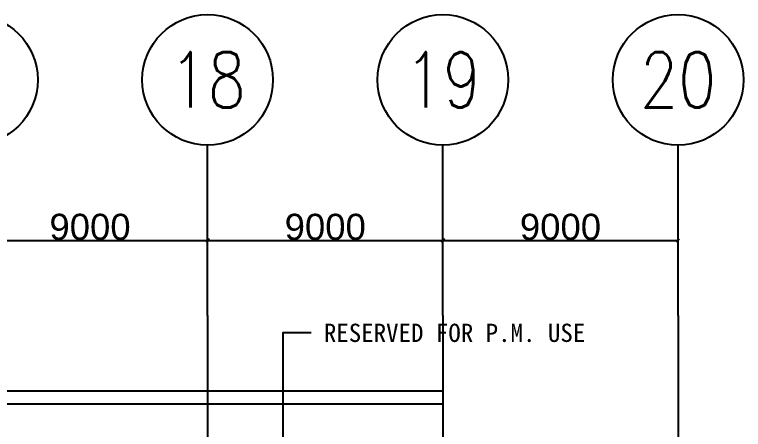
# Model space of a CAD drawing. Header units: inches. Extents: x -449189 to -231461, y -105857 to 48108.
# Drawn here: x -293235 to -265348, y -1170 to 14716 of the extents above; entities that cross this region are included whole.
import ezdxf
from ezdxf.enums import TextEntityAlignment as Align

# ---------------------------------------------------------------- set-up
doc = ezdxf.new("R2010")
doc.units = ezdxf.units.IN
doc.header["$MEASUREMENT"] = 0
for name, color, linetype in [('DIM', 3, 'Continuous'), ('GRID', 8, 'Continuous'), ('WALL', 255, 'Continuous')]:
    doc.layers.add(name, color=color, linetype=linetype)
doc.styles.add('BLKBLD', font='STXIHEI.TTF', dxfattribs={"height": 0.45})
doc.styles.add('SIMPLEX', font='SIMPLEX.shx', dxfattribs={"width": 0.9, "height": 1000})
doc.styles.get("Standard").update_dxf_attribs({"font": 'arial.ttf'})
doc.dimstyles.new('DIM-200MM', dxfattribs={"dimtxt": 1000, "dimasz": 120, "dimexe": 10, "dimexo": 10, "dimgap": 0.7, "dimtad": 1, "dimdec": 0, "dimrnd": 5, "dimzin": 1, "dimdsep": 46, "dimtxsty": 'Standard', "dimblk": 'OBLIQUE', "dimcen": 0.5, "dimdle": 1, "dimclrd": 256, "dimclre": 256, "dimclrt": 7, "dimaunit": 1, "dimadec": 0, "dimazin": 0, "dimtfac": 1, "dimtdec": 0, "dimtix": 1, "dimtmove": 2, "dimatfit": 3, "dimfxl": 0, "dimtolj": 1, "dimtzin": 1, "dimarcsym": 0})

# ---------------------------------------------------------------- blocks, each defined once
blk = doc.blocks.new('_Oblique')
at = {"color": 0, "linetype": 'ByBlock', "lineweight": -2}
blk.add_line((-0.5, -0.5), (0.5, 0.5), dxfattribs=at)
blk = doc.blocks.new('*D142')
at = {"layer": 'DEFPOINTS', "color": 0, "transparency": 16777216}
for p in [(-294848, 6070), (-285848, 6070), (-285848, 6070)]:
    blk.add_point(p, dxfattribs=at)
at = {"layer": 'DIM', "lineweight": -2, "transparency": 16777216}
for p, q in [((-294849, 6070), (-285847, 6070)), ((-294848, 6070), (-294848, 6060)), ((-285848, 6070), (-285848, 6060))]:
    blk.add_line(p, q, dxfattribs=at)
at = {"layer": 'DIM', "lineweight": -2, "transparency": 16777216, "xscale": 120, "yscale": 120, "zscale": 120, "rotation": 180}
blk.add_blockref('_Oblique', (-294848, 6070), dxfattribs=at)
at = {"layer": 'DIM', "lineweight": -2, "transparency": 16777216, "xscale": 120, "yscale": 120, "zscale": 120}
blk.add_blockref('_Oblique', (-285848, 6070), dxfattribs=at)
at = {"layer": 'DIM', "color": 7, "transparency": 16777216, "insert": (-290348, 6581), "char_height": 1000, "attachment_point": 5}
blk.add_mtext('\\A1;9000', dxfattribs=at)
blk = doc.blocks.new('*D144')
at = {"layer": 'DEFPOINTS', "color": 0, "transparency": 16777216}
for p in [(-276848, 6070), (-267848, 6070), (-267848, 6070)]:
    blk.add_point(p, dxfattribs=at)
at = {"layer": 'DIM', "lineweight": -2, "transparency": 16777216}
for p, q in [((-276849, 6070), (-267847, 6070)), ((-276848, 6070), (-276848, 6060)), ((-267848, 6070), (-267848, 6060))]:
    blk.add_line(p, q, dxfattribs=at)
at = {"layer": 'DIM', "lineweight": -2, "transparency": 16777216, "xscale": 120, "yscale": 120, "zscale": 120, "rotation": 180}
blk.add_blockref('_Oblique', (-276848, 6070), dxfattribs=at)
at = {"layer": 'DIM', "lineweight": -2, "transparency": 16777216, "xscale": 120, "yscale": 120, "zscale": 120}
blk.add_blockref('_Oblique', (-267848, 6070), dxfattribs=at)
at = {"layer": 'DIM', "color": 7, "transparency": 16777216, "insert": (-272348, 6581), "char_height": 1000, "attachment_point": 5}
blk.add_mtext('\\A1;9000', dxfattribs=at)
blk = doc.blocks.new('*D145')
at = {"layer": 'DEFPOINTS', "color": 0, "transparency": 16777216}
for p in [(-285848, 6070), (-276848, 6070), (-276848, 6070)]:
    blk.add_point(p, dxfattribs=at)
at = {"layer": 'DIM', "lineweight": -2, "transparency": 16777216}
for p, q in [((-285849, 6070), (-276847, 6070)), ((-285848, 6070), (-285848, 6060)), ((-276848, 6070), (-276848, 6060))]:
    blk.add_line(p, q, dxfattribs=at)
at = {"layer": 'DIM', "lineweight": -2, "transparency": 16777216, "xscale": 120, "yscale": 120, "zscale": 120, "rotation": 180}
blk.add_blockref('_Oblique', (-285848, 6070), dxfattribs=at)
at = {"layer": 'DIM', "lineweight": -2, "transparency": 16777216, "xscale": 120, "yscale": 120, "zscale": 120}
blk.add_blockref('_Oblique', (-276848, 6070), dxfattribs=at)
at = {"layer": 'DIM', "color": 7, "transparency": 16777216, "insert": (-281348, 6581), "char_height": 1000, "attachment_point": 5}
blk.add_mtext('\\A1;9000', dxfattribs=at)

msp = doc.modelspace()

# ---------------------------------------------------------------- linework, layer by layer
at = {"layer": 'DIM'}
for p, q in [((-285848.203, 3188.9239), (-285848.203, 9715.9834)), ((-276848.203, 3188.9239), (-276848.203, 9715.9834)), ((-267848.203, 3188.9239), (-267848.203, 9715.9834))]:
    msp.add_line(p, q, dxfattribs=at)
for centre in [(-294848.203, 12215.9834), (-285848.203, 12215.9834), (-276848.203, 12215.9834), (-267848.203, 12215.9834)]:
    msp.add_circle(centre, 2500, dxfattribs=at)
at = {"layer": 'GRID'}
for p, q in [((-285848.203, 3188.9239), (-285848.203, -66985.2816)), ((-276848.203, 3188.9239), (-276848.203, -66985.2816)), ((-267848.203, 3188.9239), (-267848.203, -66985.2816))]:
    msp.add_line(p, q, dxfattribs=at)
at = {"layer": 'WALL', "color": 0}
for p, q in [((-276848.203, 293.3833), (-294347.9542, 293.3833)), ((-276848.203, -206.6167), (-294847.9542, -206.6167))]:
    msp.add_line(p, q, dxfattribs=at)
msp.add_lwpolyline([(-282954.193, -2185.6039), (-282954.193, 2544.2396), (-281881.5863, 2544.2396)], dxfattribs=at)

# ---------------------------------------------------------------- texts
at = {"layer": 'WALL', "color": 0, "style": 'SIMPLEX', "width": 0.8}
for s, p in [('18', (-285848.203, 12215.9834)), ('19', (-276848.203, 12215.9834)), ('20', (-267848.203, 12215.9834))]:
    msp.add_text(s, height=2125, dxfattribs=at).set_placement(p, align=Align.MIDDLE)
at = {"layer": 'WALL', "color": 0, "style": 'BLKBLD'}
msp.add_text('RESERVED FOR P.M. USE', height=700, dxfattribs=at).set_placement((-281400.1962, 2179.1385))

# ---------------------------------------------------------------- dimensions: what is measured, and where the dimension line sits
at = {"layer": 'DIM', "color": 0}
for base, p1, p2, picture, middle in [((-285848.203, 6070.172), (-294848.203, 6070.172), (-285848.203, 6070.172), '*D142', (-290348.203, 6581.445)), ((-276848.203, 6070.172), (-285848.203, 6070.172), (-276848.203, 6070.172), '*D145', (-281348.203, 6581.445)), ((-267848.203, 6070.172), (-276848.203, 6070.172), (-267848.203, 6070.172), '*D144', (-272348.203, 6581.445))]:
    dim = msp.add_linear_dim(base=base, p1=p1, p2=p2, dimstyle='DIM-200MM', dxfattribs=at)
    dim.commit()
    dim.dimension.update_dxf_attribs({"geometry": picture, "text_midpoint": middle})

doc.saveas('drawing.dxf')
